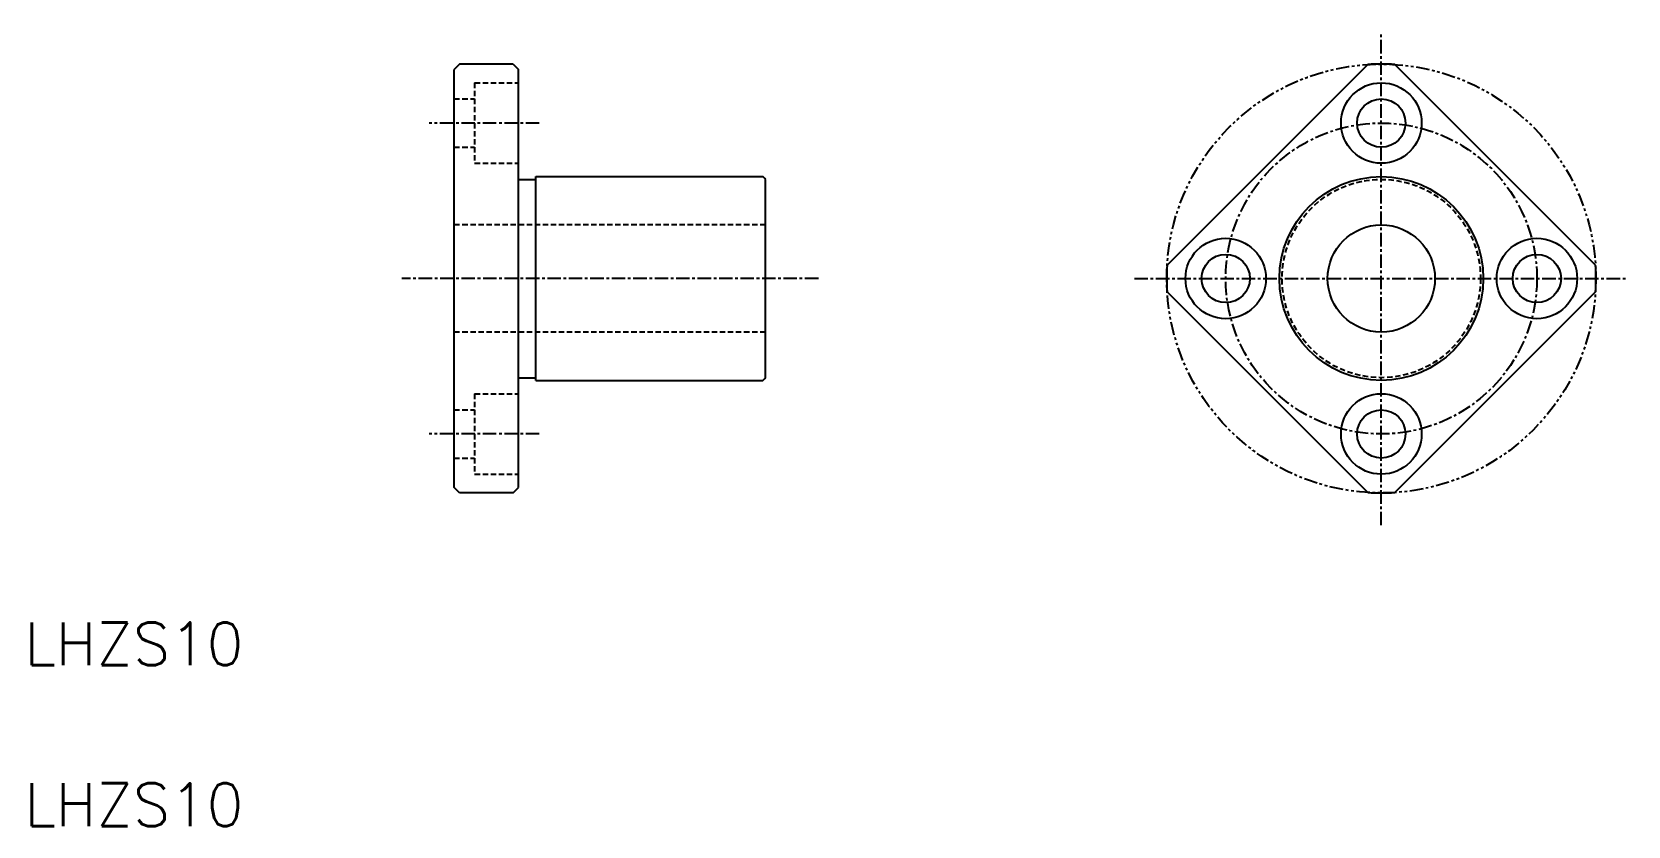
# Model space of a CAD drawing. Extents: x 217 to 366, y 146 to 220.
import ezdxf

# ---------------------------------------------------------------- set-up
doc = ezdxf.new("R2010")
doc.units = 0
for name, pattern in [('CENTER', [2, 1.25, -0.25, 0.25, -0.25]), ('DASHED', [0.75, 0.5, -0.25]), ('PHANTOM', [2.5, 1.25, -0.25, 0.25, -0.25, 0.25, -0.25])]:
    doc.linetypes.add(name, pattern=pattern)
doc.layers.get('0').update_dxf_attribs({"linetype": 'CONTINUOUS'})
doc.layers.add('CENTER', color=1, linetype='CENTER')
doc.styles.get("Standard").update_dxf_attribs({"font": 'txt.shx', "bigfont": 'bigfont.shx'})

msp = doc.modelspace()

# ---------------------------------------------------------------- linework, layer by layer
at = {"color": 7, "linetype": 'CONTINUOUS'}
for p, q in [((257.14, 217.21), (256.64, 216.71)), ((262.14, 217.21), (257.14, 217.21)), ((262.14, 217.21), (262.64, 216.71)), ((341.77, 217.17), (323.06, 198.46)), ((362.99, 198.46), (344.28, 217.17)), ((256.64, 177.71), (256.64, 216.71)), ((262.64, 177.71), (262.64, 216.71)), ((262.64, 206.46), (264.24, 206.46)), ((264.24, 206.71), (285.38, 206.71)), ((264.24, 187.71), (264.24, 206.71)), ((285.64, 187.96), (285.64, 206.46)), ((341.77, 177.25), (323.06, 195.96)), ((362.99, 195.96), (344.28, 177.25)), ((262.64, 187.96), (264.24, 187.96)), ((264.24, 187.71), (285.38, 187.71)), ((268.01, 187.71), (268.01, 187.71)), ((273.39, 187.71), (273.39, 187.71)), ((257.14, 177.21), (256.64, 177.71)), ((262.14, 177.21), (257.14, 177.21)), ((262.14, 177.21), (262.64, 177.71))]:
    msp.add_line(p, q, dxfattribs=at)
at = {"color": 3, "linetype": 'DASHED'}
for p, q in [((258.54, 215.46), (258.54, 207.96)), ((258.54, 215.46), (262.64, 215.46)), ((256.64, 213.96), (258.54, 213.96)), ((256.64, 209.46), (258.54, 209.46)), ((258.54, 207.96), (262.64, 207.96)), ((285.64, 202.21), (256.64, 202.21)), ((285.64, 192.21), (256.64, 192.21)), ((258.54, 186.46), (258.54, 178.96)), ((258.54, 186.46), (262.64, 186.46)), ((256.64, 184.96), (258.54, 184.96)), ((256.64, 180.46), (258.54, 180.46)), ((258.54, 178.96), (262.64, 178.96))]:
    msp.add_line(p, q, dxfattribs=at)
at = {"color": 3, "linetype": 'PHANTOM'}
msp.add_circle((343.03, 197.21), 20, dxfattribs=at)
at = {"color": 7, "linetype": 'CONTINUOUS'}
for centre, radius in [((343.03, 211.71), 3.75), ((343.03, 211.71), 2.25), ((343.03, 197.21), 9.5), ((328.53, 197.21), 3.75), ((343.03, 197.21), 5), ((357.53, 197.21), 3.75), ((328.53, 197.21), 2.25), ((357.53, 197.21), 2.25), ((343.03, 182.71), 3.75), ((343.03, 182.71), 2.25)]:
    msp.add_circle(centre, radius, dxfattribs=at)
at = {"color": 3, "linetype": 'DASHED'}
msp.add_circle((343.03, 197.21), 9.25, dxfattribs=at)
at = {"color": 7, "linetype": 'CONTINUOUS'}
for centre, radius, start, end in [((343.03, 197.21), 20, 86.4096, 93.5904), ((284.89, 205.96), 0.9, 33.5573, 56.4427), ((343.03, 197.21), 20, 176.4096, 183.5904), ((343.03, 197.21), 20, 356.4096, 3.5904), ((284.89, 188.46), 0.9, 303.5573, 326.4427), ((343.03, 197.21), 20, 266.4096, 273.5904)]:
    msp.add_arc(centre, radius, start, end, dxfattribs=at)
at = {"layer": 'CENTER', "color": 1, "linetype": 'CENTER'}
for p, q in [((343.03, 174.21), (343.03, 220.21)), ((264.56, 211.71), (254.29, 211.71)), ((290.57, 197.21), (251.74, 197.21)), ((320.03, 197.21), (366.03, 197.21)), ((264.56, 182.71), (254.29, 182.71))]:
    msp.add_line(p, q, dxfattribs=at)
msp.add_circle((343.03, 197.21), 14.5, dxfattribs=at)

# ---------------------------------------------------------------- texts
at = {"color": 7, "linetype": 'CONTINUOUS'}
for p in [(216.6, 161.14), (216.6, 146.14)]:
    msp.add_text('LHZS10', height=4, dxfattribs=at).set_placement(p)

doc.saveas('drawing.dxf')
